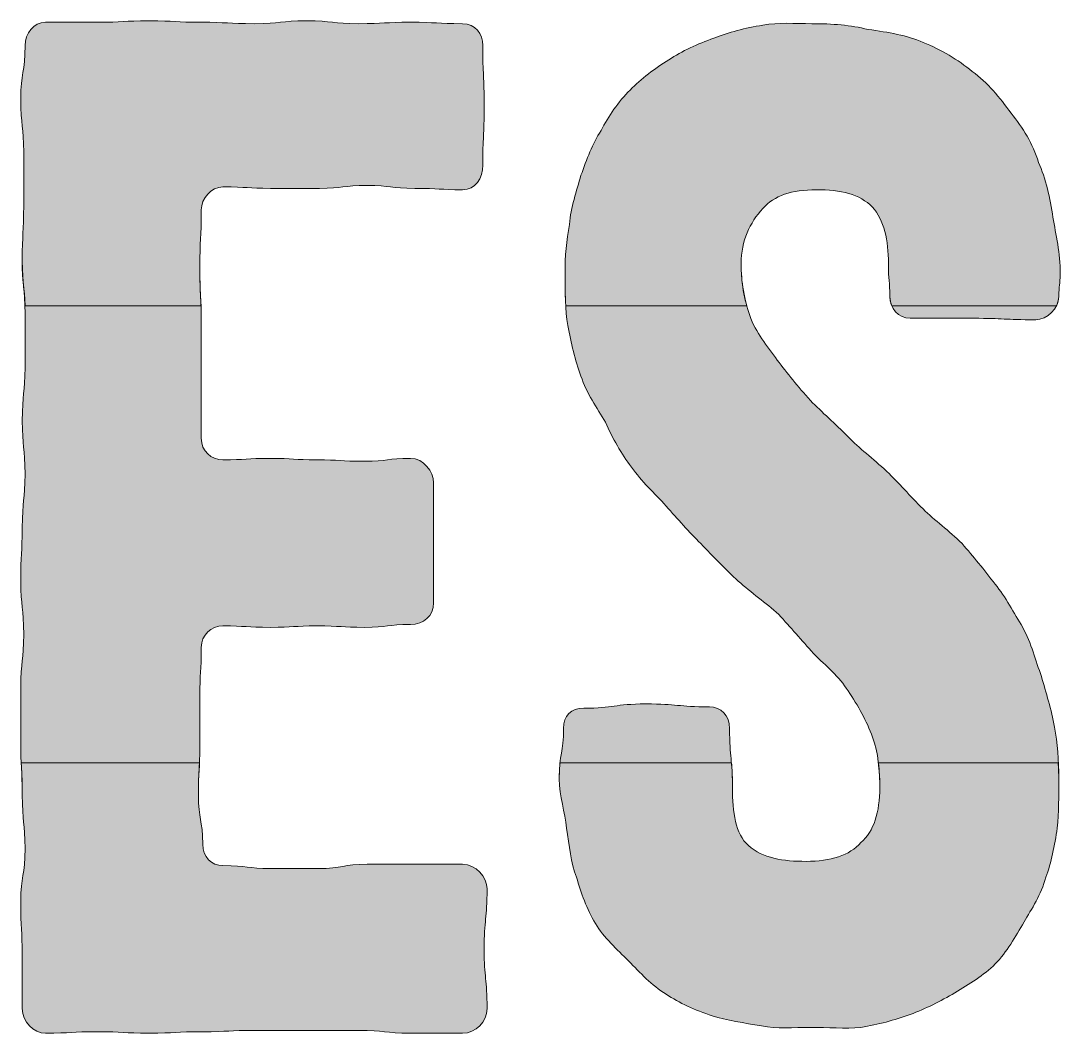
# Model space of a CAD drawing. Header units: inches. Extents: x 178 to 902, y -1017 to -53.
# Drawn here: x 682.3 to 888.3, y -826.4 to -625.8 of the extents above; entities that cross this region are included whole.
import ezdxf

# ---------------------------------------------------------------- set-up
doc = ezdxf.new("R2010")
doc.units = ezdxf.units.IN
doc.header["$MEASUREMENT"] = 0
doc.layers.add('Layer 1', color=7, linetype='Continuous')

# ---------------------------------------------------------------- blocks, each defined once
blk = doc.blocks.new('block 5')
at = {"layer": 'Layer 1', "true_color": 0x2b568d}
h = blk.add_hatch(color=167, dxfattribs=at)
h.dxf.hatch_style = 2
edge = h.paths.add_edge_path()
edge.add_spline(control_points=[(687.14, -826.36), (684.85, -826.36), (682.56, -824.07), (682.56, -821.49), (682.56, -816.34), (682.56, -816.34), (682.56, -810.91), (682.56, -805.75), (682.27, -805.75), (682.27, -800.32), (682.27, -795.17), (683.13, -795.17), (683.13, -789.73), (683.13, -784.58), (682.56, -784.58), (682.56, -779.14), (682.56, -773.71), (682.27, -773.71), (682.27, -768.55), (682.27, -763.12), (682.27, -763.12), (682.27, -757.97), (682.27, -752.53), (682.85, -752.53), (682.85, -747.38), (682.85, -741.94), (682.27, -741.94), (682.27, -736.79), (682.27, -731.35), (682.56, -731.35), (682.56, -726.2), (682.56, -720.77), (683.13, -720.77), (683.13, -715.62), (683.13, -710.18), (682.56, -710.18), (682.56, -705.03), (682.56, -699.59), (683.13, -699.59), (683.13, -694.44), (683.13, -689), (683.13, -689), (683.13, -683.85), (683.13, -678.42), (682.56, -678.42), (682.56, -673.27), (682.56, -667.83), (682.85, -667.83), (682.85, -662.39), (682.85, -657.24), (682.85, -657.24), (682.85, -651.8), (682.85, -646.65), (682.27, -646.65), (682.27, -641.22), (682.27, -636.07), (683.13, -636.07), (683.13, -630.63), (683.13, -628.34), (684.85, -626.05), (687.14, -626.05), (692.29, -626.05), (692.29, -626.05), (697.44, -626.05), (702.59, -626.05), (702.59, -625.76), (707.74, -625.76), (712.89, -625.76), (712.89, -626.05), (718.04, -626.05), (723.19, -626.05), (723.19, -626.34), (728.63, -626.34), (733.78, -626.34), (733.78, -625.76), (738.93, -625.76), (744.08, -625.76), (744.08, -626.34), (749.23, -626.34), (754.38, -626.34), (754.38, -626.05), (759.54, -626.05), (764.69, -626.05), (764.69, -626.34), (769.84, -626.34), (772.41, -626.34), (773.84, -628.34), (773.84, -630.63), (773.84, -636.64), (774.13, -636.64), (774.13, -642.65), (774.13, -648.66), (773.84, -648.66), (773.84, -654.38), (773.84, -656.95), (772.41, -659.24), (769.84, -659.24), (765.26, -659.24), (765.26, -658.96), (760.39, -658.96), (755.53, -658.96), (755.53, -658.39), (750.95, -658.39), (746.09, -658.39), (746.09, -658.96), (741.51, -658.96), (736.64, -658.96), (736.64, -658.96), (731.78, -658.96), (727.2, -658.96), (727.2, -658.67), (722.34, -658.67), (720.05, -658.67), (718.04, -660.96), (718.04, -663.25), (718.04, -668.97), (717.76, -668.97), (717.76, -674.7), (717.76, -680.13), (718.04, -680.13), (718.04, -685.86), (718.04, -691.58), (718.04, -691.58), (718.04, -697.3), (718.04, -703.03), (718.04, -703.03), (718.04, -708.46), (718.04, -711.04), (720.05, -712.76), (722.34, -712.76), (726.91, -712.76), (726.91, -712.47), (731.78, -712.47), (736.36, -712.47), (736.36, -712.76), (740.94, -712.76), (745.51, -712.76), (745.51, -713.04), (750.38, -713.04), (754.96, -713.04), (754.96, -712.47), (759.54, -712.47), (762.11, -712.47), (764.11, -715.04), (764.11, -717.33), (764.11, -723.34), (764.11, -723.34), (764.11, -729.35), (764.11, -735.07), (764.11, -735.07), (764.11, -741.08), (764.11, -743.66), (762.11, -745.38), (759.54, -745.38), (754.96, -745.38), (754.96, -745.95), (750.38, -745.95), (745.8, -745.95), (745.8, -745.66), (740.94, -745.66), (736.36, -745.66), (736.36, -745.95), (731.78, -745.95), (726.91, -745.95), (726.91, -745.66), (722.34, -745.66), (720.05, -745.66), (718.04, -747.38), (718.04, -749.95), (718.04, -754.82), (717.76, -754.82), (717.76, -759.68), (717.76, -764.55), (717.76, -764.55), (717.76, -769.41), (717.76, -774.28), (717.47, -774.28), (717.47, -779.14), (717.47, -784.01), (718.33, -784.01), (718.33, -788.87), (718.33, -791.45), (720.05, -793.16), (722.34, -793.16), (727.2, -793.16), (727.2, -793.74), (731.78, -793.74), (736.64, -793.74), (736.64, -793.74), (741.22, -793.74), (746.09, -793.74), (746.09, -792.88), (750.95, -792.88), (755.53, -792.88), (755.53, -792.88), (760.39, -792.88), (765.26, -792.88), (765.26, -792.88), (769.84, -792.88), (772.41, -792.88), (774.7, -795.45), (774.7, -797.74), (774.7, -803.75), (774.13, -803.75), (774.13, -809.76), (774.13, -815.48), (774.7, -815.48), (774.7, -821.49), (774.7, -824.07), (772.41, -826.36), (769.84, -826.36), (764.69, -826.36), (764.69, -826.36), (759.54, -826.36), (754.38, -826.36), (754.38, -825.79), (749.23, -825.79), (744.08, -825.79), (744.08, -825.79), (738.93, -825.79), (733.78, -825.79), (733.78, -825.79), (728.63, -825.79), (723.48, -825.79), (723.48, -826.07), (718.33, -826.07), (712.89, -826.07), (712.89, -826.36), (707.74, -826.36), (702.59, -826.36), (702.59, -826.07), (697.44, -826.07), (692.29, -826.07), (692.29, -826.36), (687.14, -826.36)], knot_values=[0, 0, 0, 0, 1, 1, 1, 2, 2, 2, 3, 3, 3, 4, 4, 4, 5, 5, 5, 6, 6, 6, 7, 7, 7, 8, 8, 8, 9, 9, 9, 10, 10, 10, 11, 11, 11, 12, 12, 12, 13, 13, 13, 14, 14, 14, 15, 15, 15, 16, 16, 16, 17, 17, 17, 18, 18, 18, 19, 19, 19, 20, 20, 20, 21, 21, 21, 22, 22, 22, 23, 23, 23, 24, 24, 24, 25, 25, 25, 26, 26, 26, 27, 27, 27, 28, 28, 28, 29, 29, 29, 30, 30, 30, 31, 31, 31, 32, 32, 32, 33, 33, 33, 34, 34, 34, 35, 35, 35, 36, 36, 36, 37, 37, 37, 38, 38, 38, 39, 39, 39, 40, 40, 40, 41, 41, 41, 42, 42, 42, 43, 43, 43, 44, 44, 44, 45, 45, 45, 46, 46, 46, 47, 47, 47, 48, 48, 48, 49, 49, 49, 50, 50, 50, 51, 51, 51, 52, 52, 52, 53, 53, 53, 54, 54, 54, 55, 55, 55, 56, 56, 56, 57, 57, 57, 58, 58, 58, 59, 59, 59, 60, 60, 60, 61, 61, 61, 62, 62, 62, 63, 63, 63, 64, 64, 64, 65, 65, 65, 66, 66, 66, 67, 67, 67, 68, 68, 68, 69, 69, 69, 70, 70, 70, 71, 71, 71, 72, 72, 72, 73, 73, 73, 74, 74, 74, 75, 75, 75, 76, 76, 76, 77, 77, 77, 78, 78, 78, 78], degree=3, periodic=1)
h = blk.add_hatch(color=167, dxfattribs=at)
h.dxf.hatch_style = 2
edge = h.paths.add_edge_path()
edge.add_spline(control_points=[(819.34, -822.92), (815.9, -821.78), (812.76, -820.35), (810.18, -818.63), (807.32, -816.91), (805.03, -814.34), (802.74, -812.05), (800.45, -809.76), (797.88, -807.47), (796.16, -804.61), (794.44, -801.75), (793.3, -798.6), (792.44, -795.45), (791.3, -792.59), (791.01, -789.16), (790.44, -785.72), (790.15, -782.58), (789.01, -779.43), (789.01, -775.99), (789.01, -770.84), (789.87, -770.84), (789.87, -765.98), (789.87, -763.4), (791.3, -761.97), (793.87, -761.97), (799.88, -761.97), (799.88, -761.12), (806.18, -761.12), (812.47, -761.12), (812.47, -761.69), (818.77, -761.69), (821.06, -761.69), (822.77, -763.4), (822.77, -765.98), (822.77, -771.99), (823.34, -771.99), (823.34, -777.71), (823.34, -782.58), (823.92, -786.87), (826.49, -789.16), (829.35, -791.73), (833.36, -792.31), (837.94, -792.31), (842.8, -792.31), (846.52, -791.16), (848.81, -788.59), (851.39, -786.3), (852.53, -782.58), (852.53, -777.71), (852.53, -774.28), (852.25, -770.84), (851.1, -767.7), (849.96, -764.55), (848.24, -761.4), (846.24, -758.54), (844.52, -755.68), (841.94, -753.68), (839.37, -751.1), (837.08, -748.52), (834.79, -745.95), (832.5, -743.37), (829.93, -741.08), (827.07, -739.08), (824.49, -736.79), (821.91, -734.5), (819.62, -731.93), (817.05, -729.35), (814.76, -727.06), (812.47, -724.49), (810.18, -721.91), (807.89, -719.34), (805.32, -717.05), (803.31, -714.19), (801.31, -711.61), (799.59, -708.46), (798.16, -705.31), (796.45, -702.45), (794.44, -699.59), (793.3, -696.16), (792.15, -693.01), (791.3, -689.58), (790.72, -686.14), (790.15, -683), (790.15, -679.56), (790.15, -675.84), (790.15, -672.41), (790.44, -669.26), (791.01, -666.11), (791.3, -662.68), (792.44, -659.53), (793.3, -656.38), (794.44, -653.24), (795.59, -650.09), (797.3, -647.51), (798.74, -644.65), (800.74, -641.79), (803.03, -639.5), (805.32, -637.21), (807.89, -635.21), (810.75, -633.49), (813.33, -631.77), (816.48, -630.34), (819.62, -629.2), (822.49, -628.05), (825.92, -627.19), (829.35, -626.62), (832.5, -626.05), (835.65, -626.34), (839.08, -626.34), (843.09, -626.34), (846.81, -626.62), (850.24, -627.48), (854.25, -628.05), (857.97, -628.63), (861.12, -630.06), (864.84, -631.49), (867.99, -633.49), (870.85, -635.78), (873.99, -638.07), (876.28, -640.93), (878.57, -644.08), (880.86, -646.94), (882.87, -650.09), (884.01, -653.81), (885.44, -656.95), (886.3, -660.96), (886.87, -664.68), (887.44, -668.11), (888.3, -671.83), (888.3, -675.84), (888.3, -678.13), (888.02, -678.13), (888.02, -680.42), (888.02, -682.71), (885.73, -685), (883.44, -685), (877.14, -685), (877.14, -684.71), (871.13, -684.71), (864.84, -684.71), (864.84, -684.71), (858.54, -684.71), (856.25, -684.71), (854.54, -682.71), (854.54, -680.42), (854.54, -677.27), (854.25, -677.27), (854.25, -673.84), (854.25, -669.26), (853.39, -665.25), (851.1, -662.68), (848.53, -660.1), (844.81, -659.24), (839.94, -659.24), (835.08, -659.24), (831.64, -660.39), (829.35, -662.96), (826.78, -665.83), (825.06, -669.26), (825.06, -673.84), (825.06, -677.56), (825.63, -680.99), (826.78, -684.14), (827.92, -687.57), (830.21, -690.15), (832.22, -693.01), (834.22, -695.59), (836.22, -698.16), (838.8, -701.02), (841.09, -703.31), (843.66, -705.6), (846.24, -708.18), (848.53, -710.47), (851.1, -712.47), (853.96, -715.04), (856.25, -717.33), (858.54, -719.91), (861.12, -722.48), (863.41, -724.77), (866.27, -726.78), (868.84, -729.35), (871.13, -731.93), (873.14, -734.5), (875.42, -737.36), (877.43, -739.94), (879.14, -743.09), (880.86, -745.95), (882.58, -749.1), (883.44, -752.53), (884.58, -755.68), (885.44, -758.83), (886.59, -762.26), (887.16, -765.69), (887.73, -768.84), (888.02, -772.28), (888.02, -775.99), (888.02, -779.43), (888.02, -782.58), (887.73, -785.72), (887.16, -789.16), (886.59, -792.59), (885.44, -795.45), (884.58, -798.89), (882.58, -801.75), (881.15, -804.32), (879.43, -807.19), (877.71, -810.33), (875.42, -812.62), (873.14, -814.91), (870.27, -816.63), (867.41, -818.35), (864.55, -820.06), (861.69, -821.49), (858.54, -822.64), (855.4, -823.78), (852.25, -824.64), (848.81, -825.21), (845.67, -825.5), (842.23, -825.21), (838.8, -825.21), (835.36, -825.21), (832.22, -825.5), (829.07, -824.93), (825.63, -824.35), (822.2, -823.78), (819.34, -822.92)], knot_values=[0, 0, 0, 0, 1, 1, 1, 2, 2, 2, 3, 3, 3, 4, 4, 4, 5, 5, 5, 6, 6, 6, 7, 7, 7, 8, 8, 8, 9, 9, 9, 10, 10, 10, 11, 11, 11, 12, 12, 12, 13, 13, 13, 14, 14, 14, 15, 15, 15, 16, 16, 16, 17, 17, 17, 18, 18, 18, 19, 19, 19, 20, 20, 20, 21, 21, 21, 22, 22, 22, 23, 23, 23, 24, 24, 24, 25, 25, 25, 26, 26, 26, 27, 27, 27, 28, 28, 28, 29, 29, 29, 30, 30, 30, 31, 31, 31, 32, 32, 32, 33, 33, 33, 34, 34, 34, 35, 35, 35, 36, 36, 36, 37, 37, 37, 38, 38, 38, 39, 39, 39, 40, 40, 40, 41, 41, 41, 42, 42, 42, 43, 43, 43, 44, 44, 44, 45, 45, 45, 46, 46, 46, 47, 47, 47, 48, 48, 48, 49, 49, 49, 50, 50, 50, 51, 51, 51, 52, 52, 52, 53, 53, 53, 54, 54, 54, 55, 55, 55, 56, 56, 56, 57, 57, 57, 58, 58, 58, 59, 59, 59, 60, 60, 60, 61, 61, 61, 62, 62, 62, 63, 63, 63, 64, 64, 64, 65, 65, 65, 66, 66, 66, 67, 67, 67, 68, 68, 68, 69, 69, 69, 70, 70, 70, 71, 71, 71, 72, 72, 72, 73, 73, 73, 74, 74, 74, 75, 75, 75, 75], degree=3, periodic=1)
at = {"layer": 'Layer 1', "lineweight": 0}
for points, knots in [([(687.14, -826.36), (684.85, -826.36), (682.56, -824.07), (682.56, -821.49), (682.56, -816.34), (682.56, -816.34), (682.56, -810.91), (682.56, -805.75), (682.27, -805.75), (682.27, -800.32), (682.27, -795.17), (683.13, -795.17), (683.13, -789.73), (683.13, -784.58), (682.56, -784.58), (682.56, -779.14), (682.56, -773.71), (682.27, -773.71), (682.27, -768.55), (682.27, -763.12), (682.27, -763.12), (682.27, -757.97), (682.27, -752.53), (682.85, -752.53), (682.85, -747.38), (682.85, -741.94), (682.27, -741.94), (682.27, -736.79), (682.27, -731.35), (682.56, -731.35), (682.56, -726.2), (682.56, -720.77), (683.13, -720.77), (683.13, -715.62), (683.13, -710.18), (682.56, -710.18), (682.56, -705.03), (682.56, -699.59), (683.13, -699.59), (683.13, -694.44), (683.13, -689), (683.13, -689), (683.13, -683.85), (683.13, -678.42), (682.56, -678.42), (682.56, -673.27), (682.56, -667.83), (682.85, -667.83), (682.85, -662.39), (682.85, -657.24), (682.85, -657.24), (682.85, -651.8), (682.85, -646.65), (682.27, -646.65), (682.27, -641.22), (682.27, -636.07), (683.13, -636.07), (683.13, -630.63), (683.13, -628.34), (684.85, -626.05), (687.14, -626.05), (692.29, -626.05), (692.29, -626.05), (697.44, -626.05), (702.59, -626.05), (702.59, -625.76), (707.74, -625.76), (712.89, -625.76), (712.89, -626.05), (718.04, -626.05), (723.19, -626.05), (723.19, -626.34), (728.63, -626.34), (733.78, -626.34), (733.78, -625.76), (738.93, -625.76), (744.08, -625.76), (744.08, -626.34), (749.23, -626.34), (754.38, -626.34), (754.38, -626.05), (759.54, -626.05), (764.69, -626.05), (764.69, -626.34), (769.84, -626.34), (772.41, -626.34), (773.84, -628.34), (773.84, -630.63), (773.84, -636.64), (774.13, -636.64), (774.13, -642.65), (774.13, -648.66), (773.84, -648.66), (773.84, -654.38), (773.84, -656.95), (772.41, -659.24), (769.84, -659.24), (765.26, -659.24), (765.26, -658.96), (760.39, -658.96), (755.53, -658.96), (755.53, -658.39), (750.95, -658.39), (746.09, -658.39), (746.09, -658.96), (741.51, -658.96), (736.64, -658.96), (736.64, -658.96), (731.78, -658.96), (727.2, -658.96), (727.2, -658.67), (722.34, -658.67), (720.05, -658.67), (718.04, -660.96), (718.04, -663.25), (718.04, -668.97), (717.76, -668.97), (717.76, -674.7), (717.76, -680.13), (718.04, -680.13), (718.04, -685.86), (718.04, -691.58), (718.04, -691.58), (718.04, -697.3), (718.04, -703.03), (718.04, -703.03), (718.04, -708.46), (718.04, -711.04), (720.05, -712.76), (722.34, -712.76), (726.91, -712.76), (726.91, -712.47), (731.78, -712.47), (736.36, -712.47), (736.36, -712.76), (740.94, -712.76), (745.51, -712.76), (745.51, -713.04), (750.38, -713.04), (754.96, -713.04), (754.96, -712.47), (759.54, -712.47), (762.11, -712.47), (764.11, -715.04), (764.11, -717.33), (764.11, -723.34), (764.11, -723.34), (764.11, -729.35), (764.11, -735.07), (764.11, -735.07), (764.11, -741.08), (764.11, -743.66), (762.11, -745.38), (759.54, -745.38), (754.96, -745.38), (754.96, -745.95), (750.38, -745.95), (745.8, -745.95), (745.8, -745.66), (740.94, -745.66), (736.36, -745.66), (736.36, -745.95), (731.78, -745.95), (726.91, -745.95), (726.91, -745.66), (722.34, -745.66), (720.05, -745.66), (718.04, -747.38), (718.04, -749.95), (718.04, -754.82), (717.76, -754.82), (717.76, -759.68), (717.76, -764.55), (717.76, -764.55), (717.76, -769.41), (717.76, -774.28), (717.47, -774.28), (717.47, -779.14), (717.47, -784.01), (718.33, -784.01), (718.33, -788.87), (718.33, -791.45), (720.05, -793.16), (722.34, -793.16), (727.2, -793.16), (727.2, -793.74), (731.78, -793.74), (736.64, -793.74), (736.64, -793.74), (741.22, -793.74), (746.09, -793.74), (746.09, -792.88), (750.95, -792.88), (755.53, -792.88), (755.53, -792.88), (760.39, -792.88), (765.26, -792.88), (765.26, -792.88), (769.84, -792.88), (772.41, -792.88), (774.7, -795.45), (774.7, -797.74), (774.7, -803.75), (774.13, -803.75), (774.13, -809.76), (774.13, -815.48), (774.7, -815.48), (774.7, -821.49), (774.7, -824.07), (772.41, -826.36), (769.84, -826.36), (764.69, -826.36), (764.69, -826.36), (759.54, -826.36), (754.38, -826.36), (754.38, -825.79), (749.23, -825.79), (744.08, -825.79), (744.08, -825.79), (738.93, -825.79), (733.78, -825.79), (733.78, -825.79), (728.63, -825.79), (723.48, -825.79), (723.48, -826.07), (718.33, -826.07), (712.89, -826.07), (712.89, -826.36), (707.74, -826.36), (702.59, -826.36), (702.59, -826.07), (697.44, -826.07), (692.29, -826.07), (692.29, -826.36), (687.14, -826.36)], [0, 0, 0, 0, 1, 1, 1, 2, 2, 2, 3, 3, 3, 4, 4, 4, 5, 5, 5, 6, 6, 6, 7, 7, 7, 8, 8, 8, 9, 9, 9, 10, 10, 10, 11, 11, 11, 12, 12, 12, 13, 13, 13, 14, 14, 14, 15, 15, 15, 16, 16, 16, 17, 17, 17, 18, 18, 18, 19, 19, 19, 20, 20, 20, 21, 21, 21, 22, 22, 22, 23, 23, 23, 24, 24, 24, 25, 25, 25, 26, 26, 26, 27, 27, 27, 28, 28, 28, 29, 29, 29, 30, 30, 30, 31, 31, 31, 32, 32, 32, 33, 33, 33, 34, 34, 34, 35, 35, 35, 36, 36, 36, 37, 37, 37, 38, 38, 38, 39, 39, 39, 40, 40, 40, 41, 41, 41, 42, 42, 42, 43, 43, 43, 44, 44, 44, 45, 45, 45, 46, 46, 46, 47, 47, 47, 48, 48, 48, 49, 49, 49, 50, 50, 50, 51, 51, 51, 52, 52, 52, 53, 53, 53, 54, 54, 54, 55, 55, 55, 56, 56, 56, 57, 57, 57, 58, 58, 58, 59, 59, 59, 60, 60, 60, 61, 61, 61, 62, 62, 62, 63, 63, 63, 64, 64, 64, 65, 65, 65, 66, 66, 66, 67, 67, 67, 68, 68, 68, 69, 69, 69, 70, 70, 70, 71, 71, 71, 72, 72, 72, 73, 73, 73, 74, 74, 74, 75, 75, 75, 76, 76, 76, 77, 77, 77, 78, 78, 78, 78]), ([(819.34, -822.92), (815.9, -821.78), (812.76, -820.35), (810.18, -818.63), (807.32, -816.91), (805.03, -814.34), (802.74, -812.05), (800.45, -809.76), (797.88, -807.47), (796.16, -804.61), (794.44, -801.75), (793.3, -798.6), (792.44, -795.45), (791.3, -792.59), (791.01, -789.16), (790.44, -785.72), (790.15, -782.58), (789.01, -779.43), (789.01, -775.99), (789.01, -770.84), (789.87, -770.84), (789.87, -765.98), (789.87, -763.4), (791.3, -761.97), (793.87, -761.97), (799.88, -761.97), (799.88, -761.12), (806.18, -761.12), (812.47, -761.12), (812.47, -761.69), (818.77, -761.69), (821.06, -761.69), (822.77, -763.4), (822.77, -765.98), (822.77, -771.99), (823.34, -771.99), (823.34, -777.71), (823.34, -782.58), (823.92, -786.87), (826.49, -789.16), (829.35, -791.73), (833.36, -792.31), (837.94, -792.31), (842.8, -792.31), (846.52, -791.16), (848.81, -788.59), (851.39, -786.3), (852.53, -782.58), (852.53, -777.71), (852.53, -774.28), (852.25, -770.84), (851.1, -767.7), (849.96, -764.55), (848.24, -761.4), (846.24, -758.54), (844.52, -755.68), (841.94, -753.68), (839.37, -751.1), (837.08, -748.52), (834.79, -745.95), (832.5, -743.37), (829.93, -741.08), (827.07, -739.08), (824.49, -736.79), (821.91, -734.5), (819.62, -731.93), (817.05, -729.35), (814.76, -727.06), (812.47, -724.49), (810.18, -721.91), (807.89, -719.34), (805.32, -717.05), (803.31, -714.19), (801.31, -711.61), (799.59, -708.46), (798.16, -705.31), (796.45, -702.45), (794.44, -699.59), (793.3, -696.16), (792.15, -693.01), (791.3, -689.58), (790.72, -686.14), (790.15, -683), (790.15, -679.56), (790.15, -675.84), (790.15, -672.41), (790.44, -669.26), (791.01, -666.11), (791.3, -662.68), (792.44, -659.53), (793.3, -656.38), (794.44, -653.24), (795.59, -650.09), (797.3, -647.51), (798.74, -644.65), (800.74, -641.79), (803.03, -639.5), (805.32, -637.21), (807.89, -635.21), (810.75, -633.49), (813.33, -631.77), (816.48, -630.34), (819.62, -629.2), (822.49, -628.05), (825.92, -627.19), (829.35, -626.62), (832.5, -626.05), (835.65, -626.34), (839.08, -626.34), (843.09, -626.34), (846.81, -626.62), (850.24, -627.48), (854.25, -628.05), (857.97, -628.63), (861.12, -630.06), (864.84, -631.49), (867.99, -633.49), (870.85, -635.78), (873.99, -638.07), (876.28, -640.93), (878.57, -644.08), (880.86, -646.94), (882.87, -650.09), (884.01, -653.81), (885.44, -656.95), (886.3, -660.96), (886.87, -664.68), (887.44, -668.11), (888.3, -671.83), (888.3, -675.84), (888.3, -678.13), (888.02, -678.13), (888.02, -680.42), (888.02, -682.71), (885.73, -685), (883.44, -685), (877.14, -685), (877.14, -684.71), (871.13, -684.71), (864.84, -684.71), (864.84, -684.71), (858.54, -684.71), (856.25, -684.71), (854.54, -682.71), (854.54, -680.42), (854.54, -677.27), (854.25, -677.27), (854.25, -673.84), (854.25, -669.26), (853.39, -665.25), (851.1, -662.68), (848.53, -660.1), (844.81, -659.24), (839.94, -659.24), (835.08, -659.24), (831.64, -660.39), (829.35, -662.96), (826.78, -665.83), (825.06, -669.26), (825.06, -673.84), (825.06, -677.56), (825.63, -680.99), (826.78, -684.14), (827.92, -687.57), (830.21, -690.15), (832.22, -693.01), (834.22, -695.59), (836.22, -698.16), (838.8, -701.02), (841.09, -703.31), (843.66, -705.6), (846.24, -708.18), (848.53, -710.47), (851.1, -712.47), (853.96, -715.04), (856.25, -717.33), (858.54, -719.91), (861.12, -722.48), (863.41, -724.77), (866.27, -726.78), (868.84, -729.35), (871.13, -731.93), (873.14, -734.5), (875.42, -737.36), (877.43, -739.94), (879.14, -743.09), (880.86, -745.95), (882.58, -749.1), (883.44, -752.53), (884.58, -755.68), (885.44, -758.83), (886.59, -762.26), (887.16, -765.69), (887.73, -768.84), (888.02, -772.28), (888.02, -775.99), (888.02, -779.43), (888.02, -782.58), (887.73, -785.72), (887.16, -789.16), (886.59, -792.59), (885.44, -795.45), (884.58, -798.89), (882.58, -801.75), (881.15, -804.32), (879.43, -807.19), (877.71, -810.33), (875.42, -812.62), (873.14, -814.91), (870.27, -816.63), (867.41, -818.35), (864.55, -820.06), (861.69, -821.49), (858.54, -822.64), (855.4, -823.78), (852.25, -824.64), (848.81, -825.21), (845.67, -825.5), (842.23, -825.21), (838.8, -825.21), (835.36, -825.21), (832.22, -825.5), (829.07, -824.93), (825.63, -824.35), (822.2, -823.78), (819.34, -822.92)], [0, 0, 0, 0, 1, 1, 1, 2, 2, 2, 3, 3, 3, 4, 4, 4, 5, 5, 5, 6, 6, 6, 7, 7, 7, 8, 8, 8, 9, 9, 9, 10, 10, 10, 11, 11, 11, 12, 12, 12, 13, 13, 13, 14, 14, 14, 15, 15, 15, 16, 16, 16, 17, 17, 17, 18, 18, 18, 19, 19, 19, 20, 20, 20, 21, 21, 21, 22, 22, 22, 23, 23, 23, 24, 24, 24, 25, 25, 25, 26, 26, 26, 27, 27, 27, 28, 28, 28, 29, 29, 29, 30, 30, 30, 31, 31, 31, 32, 32, 32, 33, 33, 33, 34, 34, 34, 35, 35, 35, 36, 36, 36, 37, 37, 37, 38, 38, 38, 39, 39, 39, 40, 40, 40, 41, 41, 41, 42, 42, 42, 43, 43, 43, 44, 44, 44, 45, 45, 45, 46, 46, 46, 47, 47, 47, 48, 48, 48, 49, 49, 49, 50, 50, 50, 51, 51, 51, 52, 52, 52, 53, 53, 53, 54, 54, 54, 55, 55, 55, 56, 56, 56, 57, 57, 57, 58, 58, 58, 59, 59, 59, 60, 60, 60, 61, 61, 61, 62, 62, 62, 63, 63, 63, 64, 64, 64, 65, 65, 65, 66, 66, 66, 67, 67, 67, 68, 68, 68, 69, 69, 69, 70, 70, 70, 71, 71, 71, 72, 72, 72, 73, 73, 73, 74, 74, 74, 75, 75, 75, 75])]:
    blk.add_open_spline(points, degree=3, knots=knots, dxfattribs=at)
blk = doc.blocks.new('block 6')
at = {"layer": 'Layer 1', "true_color": 0xd21b30}
h = blk.add_hatch(color=242, dxfattribs=at)
h.dxf.hatch_style = 2
edge = h.paths.add_edge_path()
edge.add_spline(control_points=[(682.85, -662.39), (682.85, -667.83), (682.56, -667.83), (682.56, -673.27), (682.56, -677.84), (683.01, -678.36), (683.11, -682.22), (683.11, -682.22), (717.99, -682.22), (717.99, -682.22), (717.91, -679.73), (717.76, -678.64), (717.76, -674.7), (717.76, -668.97), (718.04, -668.97), (718.04, -663.25), (718.04, -660.96), (720.05, -658.67), (722.34, -658.67), (727.2, -658.67), (727.2, -658.96), (731.78, -658.96), (736.64, -658.96), (736.64, -658.96), (741.51, -658.96), (746.09, -658.96), (746.09, -658.39), (750.95, -658.39), (755.53, -658.39), (755.53, -658.96), (760.39, -658.96), (765.26, -658.96), (765.26, -659.24), (769.84, -659.24), (772.41, -659.24), (773.84, -656.95), (773.84, -654.38), (773.84, -648.66), (774.13, -648.66), (774.13, -642.65), (774.13, -636.64), (773.84, -636.64), (773.84, -630.63), (773.84, -628.34), (772.41, -626.34), (769.84, -626.34), (764.69, -626.34), (764.69, -626.05), (759.54, -626.05), (754.38, -626.05), (754.38, -626.34), (749.23, -626.34), (744.08, -626.34), (744.08, -625.76), (738.93, -625.76), (733.78, -625.76), (733.78, -626.34), (728.63, -626.34), (723.19, -626.34), (723.19, -626.05), (718.04, -626.05), (712.89, -626.05), (712.89, -625.76), (707.74, -625.76), (702.59, -625.76), (702.59, -626.05), (697.44, -626.05), (692.29, -626.05), (692.29, -626.05), (687.14, -626.05), (684.85, -626.05), (683.13, -628.34), (683.13, -630.63), (683.13, -636.07), (682.27, -636.07), (682.27, -641.22), (682.27, -646.65), (682.85, -646.65), (682.85, -651.8), (682.85, -657.24), (682.85, -657.24), (682.85, -662.39)], knot_values=[0, 0, 0, 0, 1, 1, 1, 2, 2, 2, 3, 3, 3, 4, 4, 4, 5, 5, 5, 6, 6, 6, 7, 7, 7, 8, 8, 8, 9, 9, 9, 10, 10, 10, 11, 11, 11, 12, 12, 12, 13, 13, 13, 14, 14, 14, 15, 15, 15, 16, 16, 16, 17, 17, 17, 18, 18, 18, 19, 19, 19, 20, 20, 20, 21, 21, 21, 22, 22, 22, 23, 23, 23, 24, 24, 24, 25, 25, 25, 26, 26, 26, 27, 27, 27, 27], degree=3, periodic=1)
h = blk.add_hatch(color=242, dxfattribs=at)
h.dxf.hatch_style = 2
edge = h.paths.add_edge_path()
edge.add_spline(control_points=[(826.18, -682.22), (825.45, -679.61), (825.06, -676.82), (825.06, -673.84), (825.06, -669.26), (826.78, -665.83), (829.35, -662.96), (831.64, -660.39), (835.08, -659.24), (839.94, -659.24), (844.81, -659.24), (848.53, -660.1), (851.1, -662.68), (853.39, -665.25), (854.25, -669.26), (854.25, -673.84), (854.25, -677.27), (854.54, -677.27), (854.54, -680.42), (854.54, -681.06), (854.68, -681.66), (854.92, -682.22), (854.92, -682.22), (887.55, -682.22), (887.55, -682.22), (887.84, -681.65), (888.02, -681.04), (888.02, -680.42), (888.02, -678.13), (888.3, -678.13), (888.3, -675.84), (888.3, -671.83), (887.44, -668.11), (886.87, -664.68), (886.3, -660.96), (885.44, -656.95), (884.01, -653.81), (882.87, -650.09), (880.86, -646.94), (878.57, -644.08), (876.28, -640.93), (873.99, -638.07), (870.85, -635.78), (867.99, -633.49), (864.84, -631.49), (861.12, -630.06), (857.97, -628.63), (854.25, -628.05), (850.24, -627.48), (846.81, -626.62), (843.09, -626.34), (839.08, -626.34), (835.65, -626.34), (832.5, -626.05), (829.35, -626.62), (825.92, -627.19), (822.49, -628.05), (819.62, -629.2), (816.48, -630.34), (813.33, -631.77), (810.75, -633.49), (807.89, -635.21), (805.32, -637.21), (803.03, -639.5), (800.74, -641.79), (798.74, -644.65), (797.3, -647.51), (795.59, -650.09), (794.44, -653.24), (793.3, -656.38), (792.44, -659.53), (791.3, -662.68), (791.01, -666.11), (790.44, -669.26), (790.15, -672.41), (790.15, -675.84), (790.15, -678.07), (790.17, -680.19), (790.29, -682.22), (790.29, -682.22), (826.18, -682.22), (826.18, -682.22)], knot_values=[0, 0, 0, 0, 1, 1, 1, 2, 2, 2, 3, 3, 3, 4, 4, 4, 5, 5, 5, 6, 6, 6, 7, 7, 7, 8, 8, 8, 9, 9, 9, 10, 10, 10, 11, 11, 11, 12, 12, 12, 13, 13, 13, 14, 14, 14, 15, 15, 15, 16, 16, 16, 17, 17, 17, 18, 18, 18, 19, 19, 19, 20, 20, 20, 21, 21, 21, 22, 22, 22, 23, 23, 23, 24, 24, 24, 25, 25, 25, 26, 26, 26, 27, 27, 27, 27], degree=3, periodic=1)
h = blk.add_hatch(color=242, dxfattribs=at)
h.dxf.hatch_style = 2
edge = h.paths.add_edge_path()
edge.add_spline(control_points=[(769.84, -792.88), (765.26, -792.88), (765.26, -792.88), (760.39, -792.88), (755.53, -792.88), (755.53, -792.88), (750.95, -792.88), (746.09, -792.88), (746.09, -793.74), (741.22, -793.74), (736.64, -793.74), (736.64, -793.74), (731.78, -793.74), (727.2, -793.74), (727.2, -793.16), (722.34, -793.16), (720.05, -793.16), (718.33, -791.45), (718.33, -788.87), (718.33, -784.01), (717.47, -784.01), (717.47, -779.14), (717.47, -775.79), (717.61, -774.73), (717.69, -772.81), (717.69, -772.81), (682.37, -772.81), (682.37, -772.81), (682.45, -774.51), (682.56, -775.79), (682.56, -779.14), (682.56, -784.58), (683.13, -784.58), (683.13, -789.73), (683.13, -795.17), (682.27, -795.17), (682.27, -800.32), (682.27, -805.75), (682.56, -805.75), (682.56, -810.91), (682.56, -816.34), (682.56, -816.34), (682.56, -821.49), (682.56, -824.07), (684.85, -826.36), (687.14, -826.36), (692.29, -826.36), (692.29, -826.07), (697.44, -826.07), (702.59, -826.07), (702.59, -826.36), (707.74, -826.36), (712.89, -826.36), (712.89, -826.07), (718.33, -826.07), (723.48, -826.07), (723.48, -825.79), (728.63, -825.79), (733.78, -825.79), (733.78, -825.79), (738.93, -825.79), (744.08, -825.79), (744.08, -825.79), (749.23, -825.79), (754.38, -825.79), (754.38, -826.36), (759.54, -826.36), (764.69, -826.36), (764.69, -826.36), (769.84, -826.36), (772.41, -826.36), (774.7, -824.07), (774.7, -821.49), (774.7, -815.48), (774.13, -815.48), (774.13, -809.76), (774.13, -803.75), (774.7, -803.75), (774.7, -797.74), (774.7, -795.45), (772.41, -792.88), (769.84, -792.88)], knot_values=[0, 0, 0, 0, 1, 1, 1, 2, 2, 2, 3, 3, 3, 4, 4, 4, 5, 5, 5, 6, 6, 6, 7, 7, 7, 8, 8, 8, 9, 9, 9, 10, 10, 10, 11, 11, 11, 12, 12, 12, 13, 13, 13, 14, 14, 14, 15, 15, 15, 16, 16, 16, 17, 17, 17, 18, 18, 18, 19, 19, 19, 20, 20, 20, 21, 21, 21, 22, 22, 22, 23, 23, 23, 24, 24, 24, 25, 25, 25, 26, 26, 26, 27, 27, 27, 27], degree=3, periodic=1)
h = blk.add_hatch(color=242, dxfattribs=at)
h.dxf.hatch_style = 2
edge = h.paths.add_edge_path()
edge.add_spline(control_points=[(852.27, -772.81), (852.46, -774.42), (852.53, -776.07), (852.53, -777.71), (852.53, -782.58), (851.39, -786.3), (848.81, -788.59), (846.52, -791.16), (842.8, -792.31), (837.94, -792.31), (833.36, -792.31), (829.35, -791.73), (826.49, -789.16), (823.92, -786.87), (823.34, -782.58), (823.34, -777.71), (823.34, -775.4), (823.25, -774.03), (823.14, -772.81), (823.14, -772.81), (789.16, -772.81), (789.16, -772.81), (789.07, -773.64), (789.01, -774.63), (789.01, -775.99), (789.01, -779.43), (790.15, -782.58), (790.44, -785.72), (791.01, -789.16), (791.3, -792.59), (792.44, -795.45), (793.3, -798.6), (794.44, -801.75), (796.16, -804.61), (797.88, -807.47), (800.45, -809.76), (802.74, -812.05), (805.03, -814.34), (807.32, -816.91), (810.18, -818.63), (812.76, -820.35), (815.9, -821.78), (819.34, -822.92), (822.2, -823.78), (825.63, -824.35), (829.07, -824.93), (832.22, -825.5), (835.36, -825.21), (838.8, -825.21), (842.23, -825.21), (845.67, -825.5), (848.81, -825.21), (852.25, -824.64), (855.4, -823.78), (858.54, -822.64), (861.69, -821.49), (864.55, -820.06), (867.41, -818.35), (870.27, -816.63), (873.14, -814.91), (875.42, -812.62), (877.71, -810.33), (879.43, -807.19), (881.15, -804.32), (882.58, -801.75), (884.58, -798.89), (885.44, -795.45), (886.59, -792.59), (887.16, -789.16), (887.73, -785.72), (888.02, -782.58), (888.02, -779.43), (888.02, -775.99), (888.02, -774.89), (887.94, -773.86), (887.89, -772.81), (887.89, -772.81), (852.27, -772.81), (852.27, -772.81)], knot_values=[0, 0, 0, 0, 1, 1, 1, 2, 2, 2, 3, 3, 3, 4, 4, 4, 5, 5, 5, 6, 6, 6, 7, 7, 7, 8, 8, 8, 9, 9, 9, 10, 10, 10, 11, 11, 11, 12, 12, 12, 13, 13, 13, 14, 14, 14, 15, 15, 15, 16, 16, 16, 17, 17, 17, 18, 18, 18, 19, 19, 19, 20, 20, 20, 21, 21, 21, 22, 22, 22, 23, 23, 23, 24, 24, 24, 25, 25, 25, 26, 26, 26, 26], degree=3, periodic=1)
at = {"layer": 'Layer 1', "lineweight": 0}
for points, knots in [([(682.85, -662.39), (682.85, -667.83), (682.56, -667.83), (682.56, -673.27), (682.56, -677.84), (683.01, -678.36), (683.11, -682.22), (683.11, -682.22), (717.99, -682.22), (717.99, -682.22), (717.91, -679.73), (717.76, -678.64), (717.76, -674.7), (717.76, -668.97), (718.04, -668.97), (718.04, -663.25), (718.04, -660.96), (720.05, -658.67), (722.34, -658.67), (727.2, -658.67), (727.2, -658.96), (731.78, -658.96), (736.64, -658.96), (736.64, -658.96), (741.51, -658.96), (746.09, -658.96), (746.09, -658.39), (750.95, -658.39), (755.53, -658.39), (755.53, -658.96), (760.39, -658.96), (765.26, -658.96), (765.26, -659.24), (769.84, -659.24), (772.41, -659.24), (773.84, -656.95), (773.84, -654.38), (773.84, -648.66), (774.13, -648.66), (774.13, -642.65), (774.13, -636.64), (773.84, -636.64), (773.84, -630.63), (773.84, -628.34), (772.41, -626.34), (769.84, -626.34), (764.69, -626.34), (764.69, -626.05), (759.54, -626.05), (754.38, -626.05), (754.38, -626.34), (749.23, -626.34), (744.08, -626.34), (744.08, -625.76), (738.93, -625.76), (733.78, -625.76), (733.78, -626.34), (728.63, -626.34), (723.19, -626.34), (723.19, -626.05), (718.04, -626.05), (712.89, -626.05), (712.89, -625.76), (707.74, -625.76), (702.59, -625.76), (702.59, -626.05), (697.44, -626.05), (692.29, -626.05), (692.29, -626.05), (687.14, -626.05), (684.85, -626.05), (683.13, -628.34), (683.13, -630.63), (683.13, -636.07), (682.27, -636.07), (682.27, -641.22), (682.27, -646.65), (682.85, -646.65), (682.85, -651.8), (682.85, -657.24), (682.85, -657.24), (682.85, -662.39)], [0, 0, 0, 0, 1, 1, 1, 2, 2, 2, 3, 3, 3, 4, 4, 4, 5, 5, 5, 6, 6, 6, 7, 7, 7, 8, 8, 8, 9, 9, 9, 10, 10, 10, 11, 11, 11, 12, 12, 12, 13, 13, 13, 14, 14, 14, 15, 15, 15, 16, 16, 16, 17, 17, 17, 18, 18, 18, 19, 19, 19, 20, 20, 20, 21, 21, 21, 22, 22, 22, 23, 23, 23, 24, 24, 24, 25, 25, 25, 26, 26, 26, 27, 27, 27, 27]), ([(826.18, -682.22), (825.45, -679.61), (825.06, -676.82), (825.06, -673.84), (825.06, -669.26), (826.78, -665.83), (829.35, -662.96), (831.64, -660.39), (835.08, -659.24), (839.94, -659.24), (844.81, -659.24), (848.53, -660.1), (851.1, -662.68), (853.39, -665.25), (854.25, -669.26), (854.25, -673.84), (854.25, -677.27), (854.54, -677.27), (854.54, -680.42), (854.54, -681.06), (854.68, -681.66), (854.92, -682.22), (854.92, -682.22), (887.55, -682.22), (887.55, -682.22), (887.84, -681.65), (888.02, -681.04), (888.02, -680.42), (888.02, -678.13), (888.3, -678.13), (888.3, -675.84), (888.3, -671.83), (887.44, -668.11), (886.87, -664.68), (886.3, -660.96), (885.44, -656.95), (884.01, -653.81), (882.87, -650.09), (880.86, -646.94), (878.57, -644.08), (876.28, -640.93), (873.99, -638.07), (870.85, -635.78), (867.99, -633.49), (864.84, -631.49), (861.12, -630.06), (857.97, -628.63), (854.25, -628.05), (850.24, -627.48), (846.81, -626.62), (843.09, -626.34), (839.08, -626.34), (835.65, -626.34), (832.5, -626.05), (829.35, -626.62), (825.92, -627.19), (822.49, -628.05), (819.62, -629.2), (816.48, -630.34), (813.33, -631.77), (810.75, -633.49), (807.89, -635.21), (805.32, -637.21), (803.03, -639.5), (800.74, -641.79), (798.74, -644.65), (797.3, -647.51), (795.59, -650.09), (794.44, -653.24), (793.3, -656.38), (792.44, -659.53), (791.3, -662.68), (791.01, -666.11), (790.44, -669.26), (790.15, -672.41), (790.15, -675.84), (790.15, -678.07), (790.17, -680.19), (790.29, -682.22), (790.29, -682.22), (826.18, -682.22), (826.18, -682.22)], [0, 0, 0, 0, 1, 1, 1, 2, 2, 2, 3, 3, 3, 4, 4, 4, 5, 5, 5, 6, 6, 6, 7, 7, 7, 8, 8, 8, 9, 9, 9, 10, 10, 10, 11, 11, 11, 12, 12, 12, 13, 13, 13, 14, 14, 14, 15, 15, 15, 16, 16, 16, 17, 17, 17, 18, 18, 18, 19, 19, 19, 20, 20, 20, 21, 21, 21, 22, 22, 22, 23, 23, 23, 24, 24, 24, 25, 25, 25, 26, 26, 26, 27, 27, 27, 27]), ([(769.84, -792.88), (765.26, -792.88), (765.26, -792.88), (760.39, -792.88), (755.53, -792.88), (755.53, -792.88), (750.95, -792.88), (746.09, -792.88), (746.09, -793.74), (741.22, -793.74), (736.64, -793.74), (736.64, -793.74), (731.78, -793.74), (727.2, -793.74), (727.2, -793.16), (722.34, -793.16), (720.05, -793.16), (718.33, -791.45), (718.33, -788.87), (718.33, -784.01), (717.47, -784.01), (717.47, -779.14), (717.47, -775.79), (717.61, -774.73), (717.69, -772.81), (717.69, -772.81), (682.37, -772.81), (682.37, -772.81), (682.45, -774.51), (682.56, -775.79), (682.56, -779.14), (682.56, -784.58), (683.13, -784.58), (683.13, -789.73), (683.13, -795.17), (682.27, -795.17), (682.27, -800.32), (682.27, -805.75), (682.56, -805.75), (682.56, -810.91), (682.56, -816.34), (682.56, -816.34), (682.56, -821.49), (682.56, -824.07), (684.85, -826.36), (687.14, -826.36), (692.29, -826.36), (692.29, -826.07), (697.44, -826.07), (702.59, -826.07), (702.59, -826.36), (707.74, -826.36), (712.89, -826.36), (712.89, -826.07), (718.33, -826.07), (723.48, -826.07), (723.48, -825.79), (728.63, -825.79), (733.78, -825.79), (733.78, -825.79), (738.93, -825.79), (744.08, -825.79), (744.08, -825.79), (749.23, -825.79), (754.38, -825.79), (754.38, -826.36), (759.54, -826.36), (764.69, -826.36), (764.69, -826.36), (769.84, -826.36), (772.41, -826.36), (774.7, -824.07), (774.7, -821.49), (774.7, -815.48), (774.13, -815.48), (774.13, -809.76), (774.13, -803.75), (774.7, -803.75), (774.7, -797.74), (774.7, -795.45), (772.41, -792.88), (769.84, -792.88)], [0, 0, 0, 0, 1, 1, 1, 2, 2, 2, 3, 3, 3, 4, 4, 4, 5, 5, 5, 6, 6, 6, 7, 7, 7, 8, 8, 8, 9, 9, 9, 10, 10, 10, 11, 11, 11, 12, 12, 12, 13, 13, 13, 14, 14, 14, 15, 15, 15, 16, 16, 16, 17, 17, 17, 18, 18, 18, 19, 19, 19, 20, 20, 20, 21, 21, 21, 22, 22, 22, 23, 23, 23, 24, 24, 24, 25, 25, 25, 26, 26, 26, 27, 27, 27, 27]), ([(852.27, -772.81), (852.46, -774.42), (852.53, -776.07), (852.53, -777.71), (852.53, -782.58), (851.39, -786.3), (848.81, -788.59), (846.52, -791.16), (842.8, -792.31), (837.94, -792.31), (833.36, -792.31), (829.35, -791.73), (826.49, -789.16), (823.92, -786.87), (823.34, -782.58), (823.34, -777.71), (823.34, -775.4), (823.25, -774.03), (823.14, -772.81), (823.14, -772.81), (789.16, -772.81), (789.16, -772.81), (789.07, -773.64), (789.01, -774.63), (789.01, -775.99), (789.01, -779.43), (790.15, -782.58), (790.44, -785.72), (791.01, -789.16), (791.3, -792.59), (792.44, -795.45), (793.3, -798.6), (794.44, -801.75), (796.16, -804.61), (797.88, -807.47), (800.45, -809.76), (802.74, -812.05), (805.03, -814.34), (807.32, -816.91), (810.18, -818.63), (812.76, -820.35), (815.9, -821.78), (819.34, -822.92), (822.2, -823.78), (825.63, -824.35), (829.07, -824.93), (832.22, -825.5), (835.36, -825.21), (838.8, -825.21), (842.23, -825.21), (845.67, -825.5), (848.81, -825.21), (852.25, -824.64), (855.4, -823.78), (858.54, -822.64), (861.69, -821.49), (864.55, -820.06), (867.41, -818.35), (870.27, -816.63), (873.14, -814.91), (875.42, -812.62), (877.71, -810.33), (879.43, -807.19), (881.15, -804.32), (882.58, -801.75), (884.58, -798.89), (885.44, -795.45), (886.59, -792.59), (887.16, -789.16), (887.73, -785.72), (888.02, -782.58), (888.02, -779.43), (888.02, -775.99), (888.02, -774.89), (887.94, -773.86), (887.89, -772.81), (887.89, -772.81), (852.27, -772.81), (852.27, -772.81)], [0, 0, 0, 0, 1, 1, 1, 2, 2, 2, 3, 3, 3, 4, 4, 4, 5, 5, 5, 6, 6, 6, 7, 7, 7, 8, 8, 8, 9, 9, 9, 10, 10, 10, 11, 11, 11, 12, 12, 12, 13, 13, 13, 14, 14, 14, 15, 15, 15, 16, 16, 16, 17, 17, 17, 18, 18, 18, 19, 19, 19, 20, 20, 20, 21, 21, 21, 22, 22, 22, 23, 23, 23, 24, 24, 24, 25, 25, 25, 26, 26, 26, 26])]:
    blk.add_open_spline(points, degree=3, knots=knots, dxfattribs=at)
blk = doc.blocks.new('block 2')
at = {"layer": 'Layer 1'}
for name in ['block 5', 'block 6']:
    blk.add_blockref(name, (0, 0), dxfattribs=at)

msp = doc.modelspace()

# ---------------------------------------------------------------- block references
at = {"layer": 'Layer 1'}
msp.add_blockref('block 2', (0, 0), dxfattribs=at)

doc.saveas('drawing.dxf')
